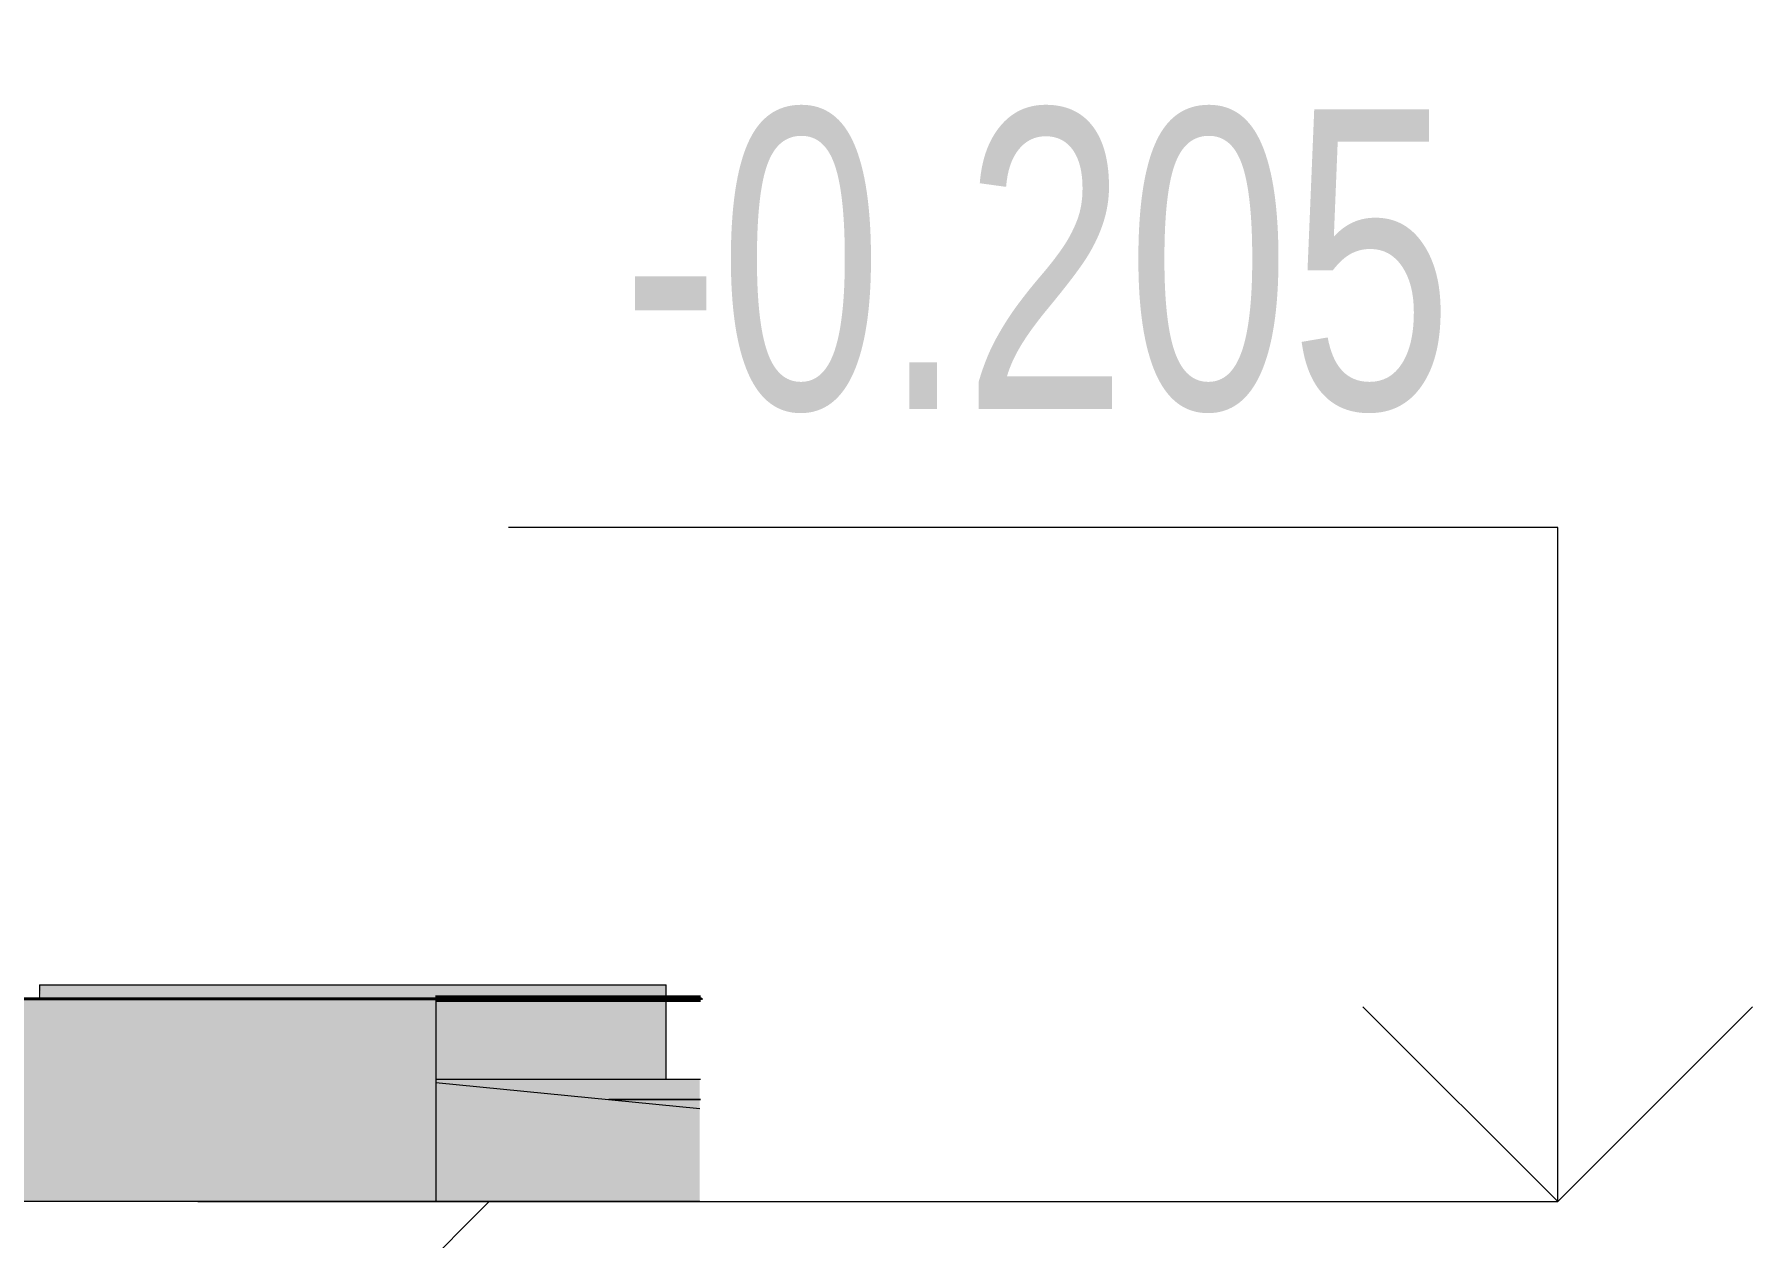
# Model space of a CAD drawing. Header units: millimetres. Extents: x -155050 to -36395, y -2753 to 7638.
# Drawn here: x -125166 to -123446, y -989 to 216 of the extents above; entities that cross this region are included whole.
import ezdxf

# ---------------------------------------------------------------- set-up
doc = ezdxf.new("R2010")
doc.units = ezdxf.units.MM
for name, pattern in [('IMPORT-DASHED _3_', [19.05, 12.7, -6.35]), ('IMPORT-DĚLICÍ2 _2_', [15.875, 6.35, -3.175, 0, -3.175, 0, -3.175]), ('IMPORT-KANVBRDO', [20, 7, -6.5, 0, -6.5]), ('IMPORT-VODA_pitna_CARA08', [30, 7, -6.5, 0, -6.5, 7, -3]), ('IMPORT-VODVBRDO', [20, 7, -6.5, 0, -6.5]), ('IMPORT-ČÁRKOVANÁ2 _2_', [9.525, 6.35, -3.175])]:
    doc.linetypes.add(name, pattern=pattern)
for name, color, linetype, lineweight, true_color in [('---1 - PBS KÓTY', 7, 'Continuous', 18, 0x4c1300), ('---1 - PBS PNP-1', 1, 'Continuous', 35, 0xff0000), ('---1 - PBS SYMBOLY A TEXT-1', 180, 'IMPORT-ČÁRKOVANÁ2 _2_', 35, 0x3f00ff), ('00_pl_deštová voda oblast', 6, 'Continuous', 25, 0xff00ff), ('00_pL_hranice pozemku', 1, 'Continuous', 35, 0xff0000), ('00_pL_katastr-1', 150, 'Continuous', 35, 0x007fff), ('00_pL_KOTY 1500', 7, 'Continuous', 9, 0x260000), ('00_pL_OCHRANNE PASNO TEPLOVOD-1', 40, 'Continuous', 9, 0xffbf00), ('00_pL_přípoja voda-2', 4, 'IMPORT-VODA_pitna_CARA08', 35, 0x00ffff), ('00_pL_přípojka destova kanalizace-2', 7, 'Continuous', 35, 0x3f7f3f), ('00_pL_přípojka destova kanalizace-3', 7, 'IMPORT-DASHED _3_', 35, 0x3f7f3f), ('212_HK_situace_03_dwg-1', 40, 'Continuous', 9, 0xffbf00), ('A-FLOR-2', 7, 'Continuous', 9, 0x5200a5), ('A-FLOR-LEVL-1', 7, 'Continuous', 9, 0x7f7f7f), ('A-WALL-4', 7, 'Continuous', 9, 0x787878), ('DEMOLICE-1', 2, 'Continuous', 35, 0xffff00), ('hch kanal-1', 5, 'IMPORT-VODVBRDO', 9, 0x0000ff), ('hch kanal-2', 6, 'IMPORT-KANVBRDO', 9, 0xff00ff), ('hch kanal-3', 30, 'IMPORT-KANVBRDO', 9, 0xff7f00), ('hch koleje-1', 7, 'Continuous', 9, 0x00a5a5), ('hch oploceni-1', 7, 'IMPORT-DĚLICÍ2 _2_', 9, 0x00a5a5), ('hch teren-1', 7, 'Continuous', 9, 0x00a5a5), ('hchrozvodi-1', 7, 'IMPORT-DĚLICÍ2 _2_', 9, 0x00a5a5), ('Obrys', 2, 'Continuous', 9, 0xffff00), ('PDF7_000 ISN KABELY NN', 9, 'Continuous', 9, 0x808080), ('PDF7_000 ISN SDĚL OPTIKA METALIKA CHRÁNIČKA PŘÍVOD', 9, 'Continuous', 9, 0x808080), ('PDF7_0V - Splašky výtlak zaměřeno', 9, 'Continuous', 9, 0x808080), ('PDF7_0V - Voda návrh', 9, 'Continuous', 9, 0x808080), ('PDF7_36', 9, 'Continuous', 9, 0x808080), ('PDF7_GASNET PLYN STŘEDOTLAK OCHRANNĚ PÁSMO', 7, 'Continuous', 9, 0xa5a552), ('PDF7_GP Budovy', 7, 'Continuous', 9, 0x260000), ('PDF7_GP Hraniční linie', 7, 'Continuous', 9, 0x0052a5), ('PDF7_GP Koleje', 7, 'Continuous', 9, 0x0052a5), ('PDF7_GP Plotové linie', 7, 'Continuous', 9, 0x0052a5), ('PDF7_ISS CETIN Zaměřené a kótované vnitřní STP', 9, 'Continuous', 9, 0x808080), ('PDF7_ISS DEŠŤOVÁ KANALIZACE', 9, 'Continuous', 9, 0x808080), ('PDF7_ISS ELEKTRÁRNA OPATOVICE HORKOVOD', 9, 'Continuous', 9, 0x808080), ('PDF7_ISS ELEKTRÁRNA OPATOVICE TEPLOVOD', 9, 'Continuous', 9, 0x808080), ('PDF7_ISS KRÁLOVÉHRADECKÁ PROVOZNÍ SPLAŠKOVÁ KANALIZACE', 9, 'Continuous', 9, 0x808080), ('PDF7_ISS KRÁLOVÉHRADECKÁ PROVOZNÍ VODOVOD HL ŘAD', 9, 'Continuous', 9, 0x808080), ('PDF7_ISS TECHNICKÉ SLUŽBY HK VO', 9, 'Continuous', 9, 0x808080), ('PDF7_ISS ČEZ DISTRIBUCE NN NADZEMNÍ', 9, 'Continuous', 9, 0x808080), ('PDF7_ISS ČEZ DISTRIBUCE VN PODZEMNÍ', 9, 'Continuous', 9, 0x808080), ('PDF7_Slezské Předměstí_646971$0$21900', 7, 'Continuous', 9, 0x002600), ('PDF7_Slezské Předměstí_646971$0$21999', 7, 'Continuous', 9, 0x260000), ('PDF7_Slezské Předměstí_646971$0$23700', 9, 'Continuous', 9, 0x808080), ('PDF7_Znacky-kultury-1', 240, 'Continuous', 100, 0xff003f), ('PDF7_Znacky-kultury-2', 7, 'Continuous', 140, 0x29a500), ('Trubky-tvarovka-1', 7, 'Continuous', 9, 0x282828), ('Trubky-tvarovka-2', 7, 'Continuous', 9, 0x9da1aa), ('Vlastní 1_A-DETL-GENF-1', 9, 'Continuous', 9, 0x808080)]:
    doc.layers.add(name, color=color, linetype=linetype, lineweight=lineweight, true_color=true_color)
for name, color, linetype, lineweight in [('00_pL_KOTY', 7, 'Continuous', 9), ('00_pl_rozhrani ploch', 7, 'Continuous', 18), ('00_pL_stavajici objekty', 7, 'Continuous', 50), ('00_pL_VÝŠKOVÉ KOTY', 7, 'Continuous', 9), ('2966-1_navrh dispozice stroju-HK_02_dwg-1', 7, 'Continuous', 9), ('2966-1_navrh dispozice stroju-HK_dwg-1', 7, 'Continuous', 9), ('A-DETL-THIN', 7, 'Continuous', 9), ('A-FLOR-LEVL', 7, 'Continuous', 9), ('A-WALL', 7, 'Continuous', 9), ('G-ANNO-DIMS', 7, 'Continuous', 9), ('HK_TEREN_SESAZENI_dwg-1', 7, 'Continuous', 9), ('Kóty', 7, 'Continuous', 9), ('Nedefinovaný_Trubky-tvarovka', 7, 'Continuous', 9), ('PDF4_Geometry', 7, 'Continuous', 9), ('Trubky-tvarovka', 7, 'Continuous', 9)]:
    doc.layers.add(name, color=color, linetype=linetype, lineweight=lineweight)
doc.styles.add('Arial', font='arial.ttf', dxfattribs={"width": 0.7, "height": 300})

# ---------------------------------------------------------------- blocks, each defined once
blk = doc.blocks.new('Z_PIF_UN_Tegra_Round_Iron_Cover_Wavin__nested_ - Var_-776421-Řez 2')
at = {"layer": 'Trubky-tvarovka-1'}
for points in [[(-124738.8, -831), (-124615, -831), (-124615, -736), (-125160.4, -736), (-125159.2, -750), (-124764.4, -750), (-124764.4, -831)], [(-124534.4, -831), (-124534.2, -831), (-124534.2, -736), (-124615, -736), (-124615, -831), (-124537.2, -831)]]:
    blk.add_hatch(color=256, dxfattribs=at).paths.add_polyline_path(points)
at = {"layer": 'Trubky-tvarovka'}
for p, q in [((-125160.8, -736), (-125160.8, -750)), ((-125160.8, -736), (-124615, -736)), ((-124615, -736), (-124533.8, -736)), ((-124533.8, -831.1), (-124533.8, -736))]:
    blk.add_line(p, q, dxfattribs=at)
blk = doc.blocks.new('Z_PIF_UN_Tegra_Concrete_Ring_Wavin__nested_ - Var_-776422-Řez 2')
at = {"layer": 'Trubky-tvarovka-2'}
for points in [[(-124500.1, -851), (-124500.1, -831), (-124764.4, -831), (-124764.4, -834), (-124591.8, -851), (-124534.1, -851)], [(-124500.1, -860), (-124500.1, -851), (-124591.8, -851), (-124529.9, -857.1)]]:
    blk.add_hatch(color=256, dxfattribs=at).paths.add_polyline_path(points)
at = {"layer": 'Trubky-tvarovka'}
for p, q in [((-124499.3, -831), (-124764.3, -831)), ((-124591.2, -851), (-124499.3, -851)), ((-124499.3, -851), (-124591.2, -851))]:
    blk.add_line(p, q, dxfattribs=at)
blk = doc.blocks.new('Rampa - Rampa-819336-Řez 2')
at = {"layer": 'A-FLOR-LEVL-1'}
blk.add_hatch(color=256, dxfattribs=at).paths.add_polyline_path([(-124500.1, -953), (-124500.1, -860), (-124764.4, -834), (-124764.4, -953), (-124619.5, -953)])
at = {"layer": 'A-FLOR-LEVL'}
blk.add_line((-124764.4, -834), (-124500.1, -860), dxfattribs=at)
blk = doc.blocks.new('2966-1_navrh dispozice stroju-HK_dwg-867852-Řez 2')
at = {"layer": 'Kóty'}
blk.add_line((-124764.4, -750), (-124500.1, -750), dxfattribs=at)
blk.add_line((-124764.4, -750), (-124500.1, -750), dxfattribs=at)
at = {"layer": 'Obrys'}
for p, q in [((-124500.1, -750), (-155046.8, -750)), ((-124554.5, -750), (-124500.1, -750))]:
    blk.add_line(p, q, dxfattribs=at)
blk = doc.blocks.new('2966-1_navrh dispozice stroju-HK_02_dwg-876232-Řez 2')
at = {"layer": 'Kóty'}
blk.add_line((-124764.4, -750), (-124500.1, -750), dxfattribs=at)
blk.add_line((-124764.4, -750), (-124500.1, -750), dxfattribs=at)
blk = doc.blocks.new('212_HK_situace_03_dwg__U37-904821-Řez 2')
at = {"layer": 'DEMOLICE-1'}
for p in [(-124520.8, -750), (-124500.1, -750)]:
    blk.add_line(p, (-124764.4, -750), dxfattribs=at)
blk = doc.blocks.new('212_HK_situace_03_dwg__U38-904822-Řez 2')
blk.add_blockref('212_HK_situace_03_dwg__U37-904821-Řez 2', (0, 0))
blk = doc.blocks.new('212_HK_situace_03_dwg__U41-V16-Řez 2')
at = {"layer": '00_pL_přípojka destova kanalizace-2'}
for p, q in [((-124498.4, -750), (-124763.1, -750)), ((-124698.4, -750), (-124762.5, -750)), ((-124499.6, -750), (-124677.3, -750))]:
    blk.add_line(p, q, dxfattribs=at)
at = {"layer": '00_pL_přípojka destova kanalizace-3'}
blk.add_line((-124588.4, -750), (-124764.1, -750), dxfattribs=at)
blk = doc.blocks.new('212_HK_situace_03_dwg-886969-Řez 2')
at = {"layer": '---1 - PBS KÓTY'}
blk.add_line((-124500.1, -750), (-124764.4, -750), dxfattribs=at)
at = {"layer": '---1 - PBS PNP-1'}
for p, q in [((-124499.8, -750), (-125331.9, -750)), ((-124534, -750), (-124500.1, -750))]:
    blk.add_line(p, q, dxfattribs=at)
at = {"layer": '---1 - PBS SYMBOLY A TEXT-1'}
blk.add_line((-124500.1, -750), (-155046.8, -750), dxfattribs=at)
at = {"layer": '00_pl_deštová voda oblast'}
for p, q in [((-124500.1, -750), (-124764.4, -750)), ((-124764.4, -750), (-124500.1, -750)), ((-124764.1, -750), (-124500.1, -750))]:
    blk.add_line(p, q, dxfattribs=at)
at = {"layer": '00_pl_deštová voda oblast', "flags": 128}
blk.add_lwpolyline([(-124500.1, -750), (-153988.4, -750), (-153807, -750)], dxfattribs=at)
at = {"layer": '00_pL_hranice pozemku'}
for p, q in [((-155046.8, -750), (-124500.1, -750)), ((-124500.1, -750), (-124534.2, -750))]:
    blk.add_line(p, q, dxfattribs=at)
at = {"layer": '00_pL_katastr-1'}
for p, q in [((-124500.1, -750), (-155046.8, -750)), ((-124500.1, -750), (-155046.8, -750)), ((-124500.1, -750), (-155046.8, -750)), ((-124500.1, -750), (-155046.8, -750)), ((-143081.8, -750), (-124500.1, -750)), ((-124500.1, -750), (-136792.5, -750)), ((-124534.2, -750), (-124500.1, -750)), ((-124500.1, -750), (-124534.2, -750)), ((-124500.1, -750), (-124534.2, -750)), ((-124500.1, -750), (-124534.2, -750)), ((-124500.1, -750), (-124534.2, -750)), ((-124500.1, -750), (-124534.2, -750)), ((-124534.2, -750), (-124500.1, -750)), ((-124534.2, -750), (-124500.1, -750)), ((-124534.2, -750), (-124500.1, -750)), ((-124500.1, -750), (-124534.2, -750)), ((-124500.1, -750), (-124534.2, -750)), ((-124534.2, -750), (-124500.1, -750)), ((-124500.1, -750), (-124534.2, -750)), ((-124500.1, -750), (-124534.2, -750)), ((-124534.2, -750), (-124500.1, -750)), ((-124500.1, -750), (-124534.2, -750)), ((-124500.1, -750), (-124534.2, -750)), ((-124500.1, -750), (-124534.2, -750)), ((-124500.1, -750), (-124534.2, -750)), ((-124534.2, -750), (-124500.1, -750)), ((-124500.1, -750), (-124534.2, -750)), ((-124500.1, -750), (-124534.2, -750)), ((-124500.1, -750), (-124534.2, -750))]:
    blk.add_line(p, q, dxfattribs=at)
at = {"layer": '00_pL_katastr-1', "flags": 128}
for points in [[(-124500.1, -750), (-130253.9, -750), (-137868.1, -750), (-155046.8, -750)], [(-124500.1, -750), (-152222, -750), (-152334.1, -750), (-152413.6, -750), (-155046.8, -750)], [(-155046.8, -750), (-151862.3, -750), (-136072.4, -750), (-129279.7, -750), (-124500.1, -750)], [(-155046.8, -750), (-149369.9, -750), (-135526.3, -750), (-124500.1, -750)], [(-155046.8, -750), (-133313.6, -750), (-124500.1, -750)], [(-124500.1, -750), (-143111, -750), (-143081.8, -750)], [(-124500.1, -750), (-130703.9, -750), (-130594.8, -750)], [(-124500.1, -750), (-130594.8, -750), (-130550.4, -750), (-124500.1, -750)]]:
    blk.add_lwpolyline(points, dxfattribs=at)
at = {"layer": '00_pL_KOTY'}
blk.add_line((-124764.4, -750), (-124500.1, -750), dxfattribs=at)
at = {"layer": '00_pL_KOTY', "flags": 128}
blk.add_lwpolyline([(-125584.8, -750), (-125569, -750), (-124500.1, -750)], dxfattribs=at)
at = {"layer": '00_pL_KOTY 1500', "flags": 128}
blk.add_lwpolyline([(-125611, -750), (-125616.2, -750), (-124500.1, -750)], dxfattribs=at)
at = {"layer": '00_pL_OCHRANNE PASNO TEPLOVOD-1'}
for p, q in [((-124534.2, -750), (-124500.1, -750)), ((-124500.1, -750), (-124534.2, -750)), ((-124534.2, -750), (-124500.1, -750))]:
    blk.add_line(p, q, dxfattribs=at)
at = {"layer": '00_pL_přípoja voda-2'}
blk.add_line((-124500.1, -750), (-124534.2, -750), dxfattribs=at)
at = {"layer": '00_pl_rozhrani ploch'}
for p, q in [((-124500.1, -750), (-155046.8, -750)), ((-155046.8, -750), (-124500.1, -750)), ((-124500.1, -750), (-155046.8, -750)), ((-124500.1, -750), (-124764.4, -750)), ((-124764.4, -750), (-124500.1, -750)), ((-124500.1, -750), (-124764.4, -750)), ((-124764.4, -750), (-124500.1, -750)), ((-124500.1, -750), (-124764.4, -750))]:
    blk.add_line(p, q, dxfattribs=at)
at = {"layer": '00_pL_stavajici objekty'}
for p, q in [((-124534.2, -750), (-124500.1, -750)), ((-124500.1, -750), (-124534.2, -750)), ((-124534.2, -750), (-124500.1, -750)), ((-124500.1, -750), (-124534.2, -750)), ((-124500.1, -750), (-124534.2, -750)), ((-124534.2, -750), (-124500.1, -750))]:
    blk.add_line(p, q, dxfattribs=at)
at = {"layer": '00_pL_VÝŠKOVÉ KOTY'}
blk.add_line((-124764.4, -750), (-124500.1, -750), dxfattribs=at)
blk.add_line((-124764.4, -750), (-124500.1, -750), dxfattribs=at)
at = {"layer": 'A-FLOR-2'}
blk.add_line((-124534.2, -750), (-124500.1, -750), dxfattribs=at)
at = {"layer": 'PDF4_Geometry'}
for p, q in [((-124500.1, -750), (-155046.8, -750)), ((-124500.1, -750), (-155046.8, -750)), ((-124500.1, -750), (-155046.8, -750)), ((-124500.1, -750), (-155046.8, -750)), ((-143295.8, -750), (-124500.1, -750)), ((-124500.1, -750), (-137006.5, -750)), ((-124500.1, -750), (-124534.2, -750)), ((-124500.1, -750), (-124534.2, -750)), ((-124500.1, -750), (-124534.2, -750)), ((-124534.2, -750), (-124500.1, -750)), ((-124534.2, -750), (-124500.1, -750)), ((-124534.2, -750), (-124500.1, -750)), ((-124500.1, -750), (-124534.2, -750)), ((-124534.2, -750), (-124500.1, -750)), ((-124500.1, -750), (-124534.2, -750)), ((-124500.1, -750), (-124534.2, -750)), ((-124500.1, -750), (-124534.2, -750))]:
    blk.add_line(p, q, dxfattribs=at)
at = {"layer": 'PDF4_Geometry', "flags": 128}
for points in [[(-124500.1, -750), (-130467.9, -750), (-138082.1, -750), (-155046.8, -750)], [(-124500.1, -750), (-152436, -750), (-152548.1, -750), (-152627.6, -750), (-155046.8, -750)], [(-155046.8, -750), (-152076.3, -750), (-136286.5, -750), (-129493.7, -750), (-124500.1, -750)], [(-155046.8, -750), (-149583.9, -750), (-135740.3, -750), (-124500.1, -750)], [(-155046.8, -750), (-133527.6, -750), (-124500.1, -750)], [(-124500.1, -750), (-143325, -750), (-143295.8, -750)]]:
    blk.add_lwpolyline(points, dxfattribs=at)
at = {"layer": 'PDF4_Geometry'}
for points in [[(-125006.4, -750), (-125090.6, -750), (-125261.6, -750), (-125519.3, -750)], [(-125371.8, -750), (-125179.3, -750), (-125035.1, -750), (-124939.5, -750)], [(-125356.6, -750), (-125300.9, -750), (-125232.9, -750), (-125152.6, -750)], [(-124813.3, -750), (-124864.7, -750), (-124950.2, -750), (-125069.9, -750)], [(-124789.1, -750), (-124895.8, -750), (-124987.3, -750), (-125063.8, -750)], [(-124652, -750), (-124776.3, -750), (-124894.4, -750), (-125006.4, -750)], [(-124509.2, -750), (-124636, -750), (-124781.1, -750), (-124944.6, -750)], [(-124944.6, -750), (-124866.5, -750), (-124806.1, -750), (-124763.8, -750)], [(-124937.8, -750), (-124855.6, -750), (-124805, -750), (-124786.1, -750)], [(-124863, -750), (-124717.7, -750), (-124596.5, -750), (-124499.3, -750)], [(-124611.8, -750), (-124635.3, -750), (-124705.3, -750), (-124821.9, -750)], [(-124786.1, -750), (-124767.1, -750), (-124776.2, -750), (-124813.3, -750)], [(-124499, -750), (-124585.9, -750), (-124682.6, -750), (-124789.1, -750)], [(-124763.8, -750), (-124721.4, -750), (-124687.7, -750), (-124662.5, -750)], [(-124662.5, -750), (-124605.1, -750), (-124588.3, -750), (-124611.8, -750)], [(-124660.3, -750), (-124608.7, -750), (-124555.5, -750), (-124500.6, -750)], [(-124501, -750), (-124512.4, -750), (-124523.7, -750), (-124535, -750)], [(-124500.9, -750), (-124512.5, -750), (-124523.9, -750), (-124534.9, -750)], [(-124534.9, -750), (-124530.9, -750), (-124526.7, -750), (-124522.5, -750)], [(-124534.9, -750), (-124523.7, -750), (-124512.3, -750), (-124500.8, -750)], [(-124534.5, -750), (-124530.5, -750), (-124526.5, -750), (-124522.5, -750)], [(-124534.4, -750), (-124525.2, -750), (-124516, -750), (-124506.8, -750)], [(-124500.5, -750), (-124511.9, -750), (-124523.1, -750), (-124534.3, -750)], [(-124533.8, -750), (-124530.7, -750), (-124527.6, -750), (-124524.5, -750)], [(-124499.3, -750), (-124510.7, -750), (-124522.1, -750), (-124533.7, -750)], [(-124499.6, -750), (-124510.6, -750), (-124521.9, -750), (-124533.5, -750)], [(-124533.1, -750), (-124520.8, -750), (-124509.8, -750), (-124500, -750)], [(-124532.7, -750), (-124521, -750), (-124509.6, -750), (-124498.4, -750)], [(-124498, -750), (-124508.2, -750), (-124519.7, -750), (-124532.5, -750)], [(-124499.7, -750), (-124510.1, -750), (-124521, -750), (-124532.5, -750)], [(-124532.3, -750), (-124519.9, -750), (-124508.2, -750), (-124497.1, -750)], [(-124524.5, -750), (-124515.7, -750), (-124507.1, -750), (-124498.7, -750)], [(-124522.5, -750), (-124515.6, -750), (-124508.6, -750), (-124501.4, -750)], [(-124499.4, -750), (-124502.6, -750), (-124505.9, -750), (-124509.2, -750)]]:
    blk.add_open_spline(points, degree=3, dxfattribs=at)
at = {"layer": 'PDF7_000 ISN KABELY NN', "flags": 128}
blk.add_lwpolyline([(-124500.1, -750), (-124696.3, -750), (-124696.2, -750), (-124829.2, -750)], dxfattribs=at)
at = {"layer": 'PDF7_000 ISN SDĚL OPTIKA METALIKA CHRÁNIČKA PŘÍVOD'}
blk.add_line((-124563.4, -750), (-124762.8, -750), dxfattribs=at)
at = {"layer": 'PDF7_0V - Splašky výtlak zaměřeno'}
for q in [(-124541.9, -750), (-124535.8, -750)]:
    blk.add_line((-124499.7, -750), q, dxfattribs=at)
at = {"layer": 'PDF7_0V - Voda návrh'}
for p, q in [((-124696.4, -750), (-125028.7, -750)), ((-124705, -750), (-124764.4, -750)), ((-124500.1, -750), (-124534.2, -750))]:
    blk.add_line(p, q, dxfattribs=at)
at = {"layer": 'PDF7_36'}
for p, q in [((-124534.2, -750), (-124500.1, -750)), ((-124500.1, -750), (-124534.2, -750))]:
    blk.add_line(p, q, dxfattribs=at)
at = {"layer": 'PDF7_36', "flags": 128}
blk.add_lwpolyline([(-124534.2, -750), (-124507.8, -750)], close=True, dxfattribs=at)
at = {"layer": 'PDF7_GASNET PLYN STŘEDOTLAK OCHRANNĚ PÁSMO'}
for p, q in [((-124530.9, -750), (-124500.1, -750)), ((-124500.1, -750), (-124530.9, -750))]:
    blk.add_line(p, q, dxfattribs=at)
at = {"layer": 'PDF7_GASNET PLYN STŘEDOTLAK OCHRANNĚ PÁSMO', "flags": 128}
blk.add_lwpolyline([(-124500.1, -750), (-124531.5, -750)], close=True, dxfattribs=at)
at = {"layer": 'PDF7_GP Budovy'}
for p, q in [((-124500.1, -750), (-124534.2, -750)), ((-124534.2, -750), (-124500.1, -750)), ((-124500.1, -750), (-124534.2, -750)), ((-124534.2, -750), (-124500.1, -750))]:
    blk.add_line(p, q, dxfattribs=at)
at = {"layer": 'PDF7_GP Hraniční linie', "flags": 128}
for points in [[(-124500.1, -750), (-133337.2, -750), (-145367.5, -750), (-149887.1, -750), (-155046.8, -750)], [(-155046.8, -750), (-150620.5, -750), (-133073.6, -750), (-124500.1, -750)]]:
    blk.add_lwpolyline(points, dxfattribs=at)
at = {"layer": 'PDF7_GP Koleje'}
blk.add_line((-124500.1, -750), (-155046.7, -750), dxfattribs=at)
at = {"layer": 'PDF7_GP Koleje', "flags": 128}
for points in [[(-124500.1, -750), (-138847.8, -750), (-154733, -750), (-155046.8, -750)], [(-155046.8, -750), (-154800, -750), (-138914.7, -750), (-124500.1, -750)], [(-155046.8, -750), (-152342.7, -750), (-138983.1, -750), (-124500.1, -750)]]:
    blk.add_lwpolyline(points, dxfattribs=at)
at = {"layer": 'PDF7_GP Plotové linie'}
blk.add_line((-124500.1, -750), (-124534.2, -750), dxfattribs=at)
at = {"layer": 'PDF7_GP Plotové linie', "flags": 128}
blk.add_lwpolyline([(-124500.1, -750), (-125411.2, -750), (-127405.2, -750), (-129465.6, -750)], dxfattribs=at)
at = {"layer": 'PDF7_ISS CETIN Zaměřené a kótované vnitřní STP'}
for p, q in [((-124534.2, -750), (-124500.1, -750)), ((-124500.1, -750), (-124534.2, -750))]:
    blk.add_line(p, q, dxfattribs=at)
at = {"layer": 'PDF7_ISS DEŠŤOVÁ KANALIZACE'}
for p, q in [((-124961.9, -750), (-126091.8, -750)), ((-124500.1, -750), (-124534.2, -750)), ((-124534.2, -750), (-124500.1, -750))]:
    blk.add_line(p, q, dxfattribs=at)
at = {"layer": 'PDF7_ISS ELEKTRÁRNA OPATOVICE HORKOVOD'}
for p, q in [((-124534.2, -750), (-124500.1, -750)), ((-124500.1, -750), (-124534.2, -750)), ((-124534.2, -750), (-124500.1, -750)), ((-124500.1, -750), (-124534.2, -750)), ((-124534.2, -750), (-124500.1, -750)), ((-124500.1, -750), (-124534.2, -750))]:
    blk.add_line(p, q, dxfattribs=at)
at = {"layer": 'PDF7_ISS ELEKTRÁRNA OPATOVICE TEPLOVOD'}
for p, q in [((-124534.2, -750), (-124500.1, -750)), ((-124500.1, -750), (-124534.2, -750))]:
    blk.add_line(p, q, dxfattribs=at)
at = {"layer": 'PDF7_ISS KRÁLOVÉHRADECKÁ PROVOZNÍ SPLAŠKOVÁ KANALIZACE', "flags": 128}
blk.add_lwpolyline([(-124500.1, -750), (-124532.2, -750)], close=True, dxfattribs=at)
at = {"layer": 'PDF7_ISS KRÁLOVÉHRADECKÁ PROVOZNÍ VODOVOD HL ŘAD'}
for p, q in [((-124534.2, -750), (-124500.1, -750)), ((-124500.1, -750), (-124534.2, -750)), ((-124534.2, -750), (-124500.1, -750)), ((-124500.1, -750), (-124534.2, -750)), ((-124534.2, -750), (-124500.1, -750)), ((-124500.1, -750), (-124534.2, -750))]:
    blk.add_line(p, q, dxfattribs=at)
at = {"layer": 'PDF7_ISS TECHNICKÉ SLUŽBY HK VO'}
for p, q in [((-124534.2, -750), (-124500.1, -750)), ((-124500.1, -750), (-124534.2, -750)), ((-124534.2, -750), (-124500.1, -750)), ((-124500.1, -750), (-124534.2, -750))]:
    blk.add_line(p, q, dxfattribs=at)
at = {"layer": 'PDF7_ISS ČEZ DISTRIBUCE NN NADZEMNÍ', "flags": 128}
blk.add_lwpolyline([(-124534.2, -750), (-124531.5, -750)], close=True, dxfattribs=at)
at = {"layer": 'PDF7_ISS ČEZ DISTRIBUCE VN PODZEMNÍ'}
for p, q in [((-124534.2, -750), (-124500.1, -750)), ((-124500.1, -750), (-124534.2, -750))]:
    blk.add_line(p, q, dxfattribs=at)
at = {"layer": 'PDF7_Slezské Předměstí_646971$0$21900'}
for p, q in [((-130662, -750), (-124500.1, -750)), ((-124500.1, -750), (-124534.2, -750)), ((-124500.1, -750), (-124534.2, -750)), ((-124534.2, -750), (-124500.1, -750)), ((-124500.1, -750), (-124534.2, -750)), ((-124500.1, -750), (-124534.2, -750)), ((-124534.2, -750), (-124500.1, -750)), ((-124500.1, -750), (-124534.2, -750)), ((-124500.1, -750), (-124534.2, -750)), ((-124534.2, -750), (-124500.1, -750))]:
    blk.add_line(p, q, dxfattribs=at)
at = {"layer": 'PDF7_Slezské Předměstí_646971$0$21900', "flags": 128}
for points in [[(-124500.1, -750), (-130533.3, -750), (-136980.5, -750), (-141300.8, -750), (-155046.8, -750)], [(-124500.1, -750), (-130598.6, -750), (-130662, -750)]]:
    blk.add_lwpolyline(points, dxfattribs=at)
at = {"layer": 'PDF7_Slezské Předměstí_646971$0$21999'}
for p, q in [((-124500.1, -750), (-124534.2, -750)), ((-124534.2, -750), (-124500.1, -750))]:
    blk.add_line(p, q, dxfattribs=at)
at = {"layer": 'PDF7_Slezské Předměstí_646971$0$23700'}
for p, q in [((-124500.1, -750), (-124534.2, -750)), ((-124534.2, -750), (-124500.1, -750))]:
    blk.add_line(p, q, dxfattribs=at)
at = {"layer": 'PDF7_Znacky-kultury-1'}
blk.add_line((-124500.1, -750), (-124764.4, -750), dxfattribs=at)
at = {"layer": 'PDF7_Znacky-kultury-2'}
for p, q in [((-124499.3, -750), (-124764.6, -750)), ((-124499.4, -750), (-124764.1, -750))]:
    blk.add_line(p, q, dxfattribs=at)
for name in ['212_HK_situace_03_dwg__U38-904822-Řez 2', '212_HK_situace_03_dwg__U41-V16-Řez 2']:
    blk.add_blockref(name, (0, 0))
blk = doc.blocks.new('HK_TEREN_SESAZENI_dwg_fgvzhj-918100-Řez 2')
at = {"layer": 'hch kanal-1'}
blk.add_line((-124500.1, -750), (-124764.4, -750), dxfattribs=at)
at = {"layer": 'hch kanal-2'}
blk.add_line((-124500.1, -750), (-155046.8, -750), dxfattribs=at)
at = {"layer": 'hch kanal-3'}
blk.add_line((-124500.1, -750), (-124534.2, -750), dxfattribs=at)
blk.add_line((-124500.1, -750), (-124534.2, -750), dxfattribs=at)
at = {"layer": 'hch koleje-1', "flags": 128}
for points in [[(-124500.1, -750), (-138286.6, -750), (-155046.8, -750)], [(-124500.1, -750), (-137053.1, -750), (-155046.8, -750)], [(-155046.8, -750), (-137925.6, -750), (-124500.1, -750)], [(-124500.1, -750), (-137342.4, -750), (-155046.8, -750)]]:
    blk.add_lwpolyline(points, dxfattribs=at)
at = {"layer": 'hch oploceni-1'}
blk.add_line((-124500.1, -750), (-155046.8, -750), dxfattribs=at)
at = {"layer": 'hch teren-1'}
blk.add_line((-124500.1, -750), (-155046.8, -750), dxfattribs=at)
at = {"layer": 'hchrozvodi-1'}
blk.add_line((-130281, -750), (-124500.1, -750), dxfattribs=at)
blk = doc.blocks.new('HK_TEREN_SESAZENI_dwg-918098-Řez 2')
blk.add_blockref('HK_TEREN_SESAZENI_dwg_fgvzhj-918100-Řez 2', (0, 0))
blk = doc.blocks.new('Výškové kóty - Horní-314756-Řez 2')
at = {"layer": 'G-ANNO-DIMS'}
for p, q in [((-123641.4, -278), (-124691.4, -278)), ((-123641.4, -953), (-123641.4, -278)), ((-123641.4, -953), (-123836.4, -758)), ((-123641.4, -953), (-123446.4, -758))]:
    blk.add_line(p, q, dxfattribs=at)

msp = doc.modelspace()

# ---------------------------------------------------------------- hatches: boundary and pattern name
at = {"layer": 'A-WALL-4'}
for points in [[(-127009, -953), (-124914.4, -953), (-124914.4, -750), (-127009, -750), (-127009, -857.1)], [(-124914.4, -953), (-124764.4, -953), (-124764.4, -750), (-124914.4, -750), (-124914.4, -857.1)]]:
    msp.add_hatch(color=256, dxfattribs=at).paths.add_polyline_path(points)
at = {"layer": 'Vlastní 1_A-DETL-GENF-1'}
h = msp.add_hatch(dxfattribs=at)
h.set_pattern_fill('FP_1', color=256, style=0, pattern_type=2)
h.set_pattern_definition([(45, (-136650.96, -165.25), (-530.33, 530.33), [])])
h.paths.add_polyline_path([(-155046.8, -2753), (-124500.1, -2753), (-124500.1, -953), (-155046.8, -953), (-155046.8, -2150.2)])

# ---------------------------------------------------------------- linework, layer by layer
at = {"layer": 'A-DETL-THIN'}
msp.add_line((-124500.1, -953), (-155046.8, -953), dxfattribs=at)
at = {"layer": 'A-WALL'}
for q in [(-127009, -750), (-124764.4, -953)]:
    msp.add_line((-124764.4, -750), q, dxfattribs=at)
at = {"layer": 'G-ANNO-DIMS'}
for p, q in [((-125002.6, -953), (-123766.8, -953)), ((-123766.8, -953), (-123641.4, -953))]:
    msp.add_line(p, q, dxfattribs=at)

# ---------------------------------------------------------------- block references
at = {"layer": '212_HK_situace_03_dwg-1'}
msp.add_blockref('212_HK_situace_03_dwg-886969-Řez 2', (0, 0), dxfattribs=at)
at = {"layer": '2966-1_navrh dispozice stroju-HK_02_dwg-1'}
msp.add_blockref('2966-1_navrh dispozice stroju-HK_02_dwg-876232-Řez 2', (0, 0), dxfattribs=at)
at = {"layer": '2966-1_navrh dispozice stroju-HK_dwg-1'}
msp.add_blockref('2966-1_navrh dispozice stroju-HK_dwg-867852-Řez 2', (0, 0), dxfattribs=at)
at = {"layer": 'A-FLOR-LEVL'}
msp.add_blockref('Rampa - Rampa-819336-Řez 2', (0, 0), dxfattribs=at)
at = {"layer": 'G-ANNO-DIMS'}
msp.add_blockref('Výškové kóty - Horní-314756-Řez 2', (0, 0), dxfattribs=at)
at = {"layer": 'HK_TEREN_SESAZENI_dwg-1'}
msp.add_blockref('HK_TEREN_SESAZENI_dwg-918098-Řez 2', (0, 0), dxfattribs=at)
at = {"layer": 'Nedefinovaný_Trubky-tvarovka'}
for name in ['Z_PIF_UN_Tegra_Round_Iron_Cover_Wavin__nested_ - Var_-776421-Řez 2', 'Z_PIF_UN_Tegra_Concrete_Ring_Wavin__nested_ - Var_-776422-Řez 2']:
    msp.add_blockref(name, (0, 0), dxfattribs=at)

# ---------------------------------------------------------------- texts
at = {"layer": 'G-ANNO-DIMS', "insert": (-124578.1, 140.6), "char_height": 300, "width": 987.978, "attachment_point": 1, "line_spacing_factor": 0.941778, "style": 'Arial', "bg_fill": 3, "box_fill_scale": 1.25, "bg_fill_color": 256, "bg_fill_true_color": 13158600, "bg_fill_transparency": 0}
msp.add_mtext('-0.205', dxfattribs=at)

doc.saveas('drawing.dxf')
